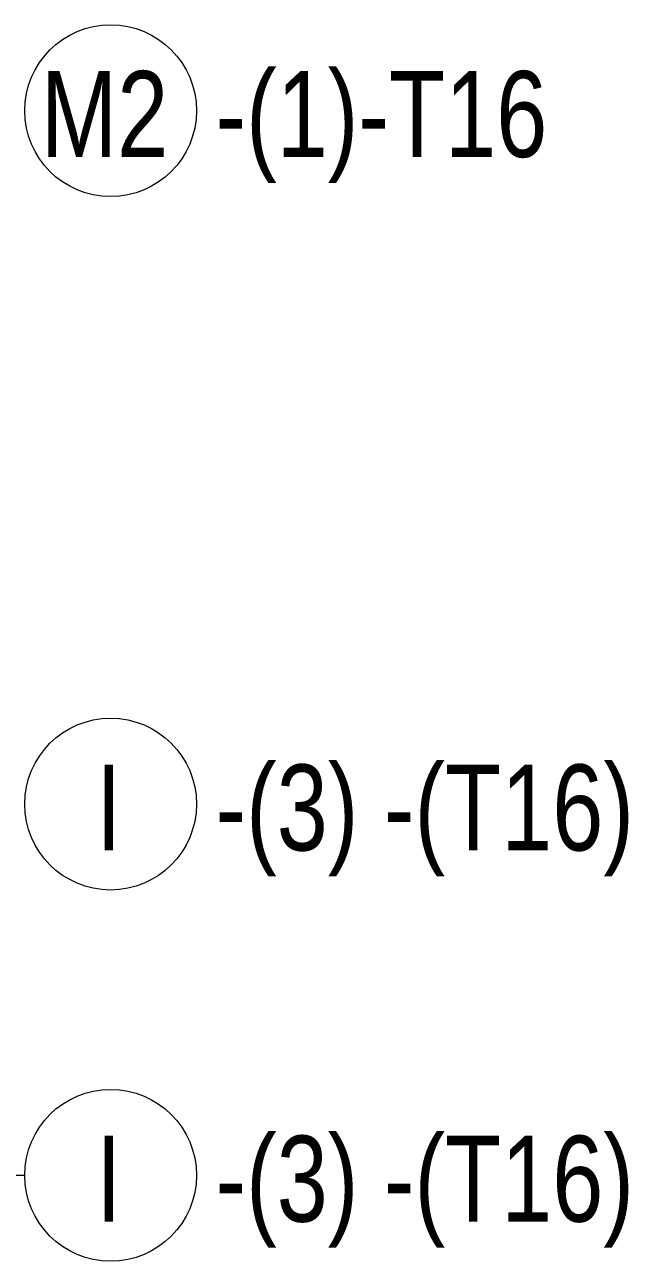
# Model space of a CAD drawing. Header units: millimetres. Extents: x -14563 to 6741, y -2784 to 21137.
# Drawn here: x -6931 to -6228, y -1387 to 51 of the extents above; entities that cross this region are included whole.
import ezdxf

# ---------------------------------------------------------------- set-up
doc = ezdxf.new("R2010")
doc.units = ezdxf.units.MM
doc.layers.add('S-RBAR-IDEN', color=171, linetype='Continuous', lineweight=9)
doc.styles.add('Nirmala UI Semilight', font='NirmalaS.ttf', dxfattribs={"width": 0.8, "height": 100})

# ---------------------------------------------------------------- blocks, each defined once
blk = doc.blocks.new('M_Rebar Tag_rfa Dimension - ARROW-793927-Elevation Right')
at = {"layer": 'S-RBAR-IDEN'}
blk.add_circle((19375.6, 1000.8), 100, dxfattribs=at)
blk = doc.blocks.new('M_Rebar Tag_rfa MARK - ARROW-794226-Elevation Right')
at = {"layer": 'S-RBAR-IDEN'}
blk.add_circle((20978.1, -855.5), 100, dxfattribs=at)

msp = doc.modelspace()

# ---------------------------------------------------------------- linework, layer by layer
at = {"layer": 'S-RBAR-IDEN'}
msp.add_line((-7488.58083, -1287.44707), (-6930.5581, -1287.44707), dxfattribs=at)

# ---------------------------------------------------------------- block references
for name, p in [('M_Rebar Tag_rfa Dimension - ARROW-793927-Elevation Right', (-26206.12725, -1049.50629)), ('M_Rebar Tag_rfa MARK - ARROW-794226-Elevation Right', (-27808.62529, 0)), ('M_Rebar Tag_rfa MARK - ARROW-794226-Elevation Right', (-27808.62529, -431.92046))]:
    msp.add_blockref(name, p, dxfattribs=at)

# ---------------------------------------------------------------- texts
at = {"layer": 'S-RBAR-IDEN', "char_height": 100, "attachment_point": 1, "style": 'Nirmala UI Semilight'}
for s, insert, width in [('-(1)-T16', (-6708.34675, -2.6037), 428.4218), ('M2', (-6911.96727, -2.6037), 189.8396), ('-(3) -(T16)', (-6708.34675, -809.44471), 564.388), ('I', (-6847.48727, -809.44471), 33.3502), ('-(3) -(T16)', (-6708.34675, -1241.36517), 564.388), ('I', (-6847.48727, -1241.36517), 33.3502)]:
    msp.add_mtext(s, dxfattribs=dict(at, insert=insert, width=width))

doc.saveas('drawing.dxf')
